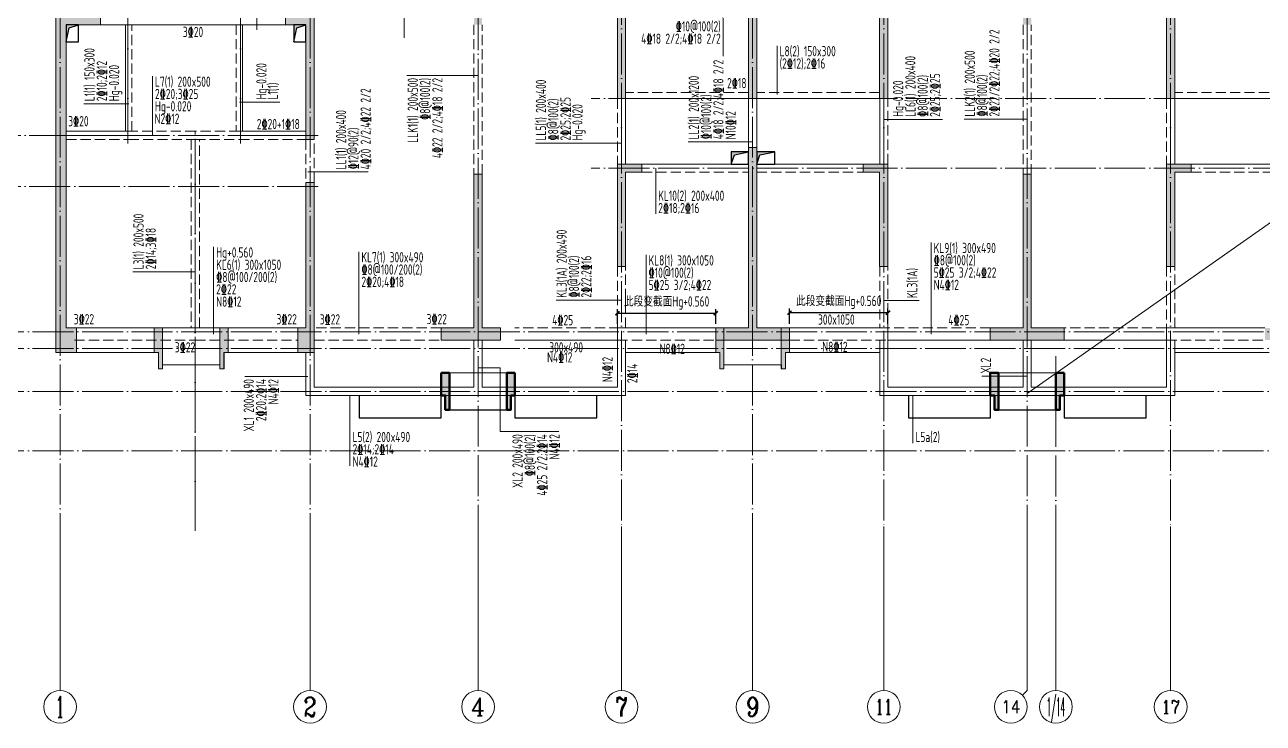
# Model space of a CAD drawing. Extents: x -129922 to 1190196, y -520662 to 139923.
# Drawn here: x 898110 to 928330, y -324165 to -307113 of the extents above; entities that cross this region are included whole.
import ezdxf
from ezdxf.enums import TextEntityAlignment as Align

# ---------------------------------------------------------------- set-up
doc = ezdxf.new("R2010")
doc.units = 0
doc.header["$LTSCALE"] = 1000
doc.header["$MEASUREMENT"] = 0
doc.linetypes.add('DASH', pattern=[0.35, 0.25, -0.1])
doc.linetypes.add('DOTE', pattern=[2.42, 2, -0.2, 0.02, -0.2])
for name, color, linetype, lineweight in [('A-墙体', 140, 'Continuous', 50), ('A-大样-填充', 8, 'Continuous', 9), ('A-标注-轴号', 3, 'Continuous', 15), ('A-标注-轴号文字', 7, 'Continuous', 15), ('A-轴线-塔楼', 1, 'DOTE', 9), ('A-轴线-塔楼$J4-三层平面图-山2', 1, 'DOTE', 9), ('A-轴线-隔墙', 41, 'DOTE', 9), ('S-基础-DQ', 6, 'Continuous', 20), ('S-墙柱-HATCH', 251, 'Continuous', 9), ('S-墙柱-WALL', 6, 'Continuous', 20), ('S-大样-DIM', 3, 'Continuous', 20), ('S-大样-HATCH', 251, 'Continuous', 9), ('S-大样-实线', 2, 'Continuous', 20), ('S-板-BEAM', 4, 'DASH', 20), ('S-板-BEAM-CON', 2, 'Continuous', 20), ('S-板-文字', 7, 'Continuous', 20), ('S-板-模板线条', 140, 'Continuous', 20), ('S-梁-垂直原位标注', 140, 'Continuous', 20), ('S-梁-垂直集中标注', 45, 'Continuous', 20), ('S-梁-水平原位标注', 21, 'Continuous', 20), ('S-梁-水平集中标注', 191, 'Continuous', 20)]:
    doc.layers.add(name, color=color, linetype=linetype, lineweight=lineweight)
doc.layers.add('HOLE', color=5, linetype='Continuous')
doc.layers.add('HOLE_HATCH', color=9, linetype='Continuous')
doc.styles.add('_TCH_AXIS', font='COMPLEX.shx', dxfattribs={"bigfont": 'hztxt.shx'})
doc.styles.add('COMPLEX', font='COMPLEX')
doc.styles.add('TSSD_Rein', font='tssdeng.shx', dxfattribs={"width": 0.7, "bigfont": 'hztxt.shx'})
doc.styles.add('TSSD_REIN_T3', font='tssdeng.shx', dxfattribs={"width": 0.7, "bigfont": 'hztxt.shx'})
doc.dimstyles.new('_TCH_ARCH&&100', dxfattribs={"dimtxt": 250, "dimasz": 100, "dimexe": 100, "dimexo": 100, "dimgap": 100, "dimtad": 1, "dimdec": 0, "dimzin": 0, "dimdsep": 46, "dimtxsty": 'TSSD_REIN_T3', "dimblk": 'ARCHTICK', "dimcen": 0.09, "dimclrt": 7, "dimazin": 2, "dimtfac": 1, "dimtdec": 0, "dimtix": 1, "dimtmove": 2, "dimatfit": 3, "dimfxl": 0, "dimtolj": 1, "dimtzin": 0, "dimarcsym": 0})

# ---------------------------------------------------------------- blocks, each defined once
blk = doc.blocks.new('20191023.11405152')
at = {"layer": 'S-大样-HATCH'}
h = blk.add_hatch(color=256, dxfattribs=at)
h.dxf.hatch_style = 1
h.paths.add_polyline_path([(-100, 0), (0, 0), (0, -400), (100, -400), (100, 600), (-100, 600)])
at = {"layer": 'S-大样-实线'}
blk.add_lwpolyline([(-100, 0), (0, 0), (0, -400), (100, -400), (100, 600), (-100, 600)], close=True, dxfattribs=at)
blk = doc.blocks.new('_ArchTick')
at = {"color": 0, "linetype": 'ByBlock', "const_width": 0.4}
blk.add_lwpolyline([(-0.5, -0.5), (0.5, 0.5)], dxfattribs=at)
blk = doc.blocks.new('*D506')
at = {"layer": 'Defpoints', "color": 0, "linetype": 'Continuous', "transparency": 16777216}
for p in [(919171, -314141), (916771, -314513), (919171, -314513)]:
    blk.add_point(p, dxfattribs=at)
at = {"layer": 'S-梁-水平集中标注', "color": 0, "linetype": 'Continuous', "lineweight": -2, "transparency": 16777216}
for p, q in [((916771, -314413), (916771, -314041)), ((916771, -314141), (919171, -314141)), ((919171, -314413), (919171, -314041))]:
    blk.add_line(p, q, dxfattribs=at)
at = {"layer": 'S-梁-水平集中标注', "color": 0, "linetype": 'Continuous', "lineweight": -2, "transparency": 16777216, "xscale": 100, "yscale": 100, "zscale": 100, "rotation": 180}
blk.add_blockref('_ArchTick', (916771, -314141), dxfattribs=at)
at = {"layer": 'S-梁-水平集中标注', "color": 0, "linetype": 'Continuous', "lineweight": -2, "transparency": 16777216, "xscale": 100, "yscale": 100, "zscale": 100}
blk.add_blockref('_ArchTick', (919171, -314141), dxfattribs=at)
at = {"layer": 'S-梁-水平集中标注', "color": 7, "linetype": 'Continuous', "transparency": 16777216, "insert": (917971, -313892), "char_height": 250, "attachment_point": 5, "style": 'TSSD_REIN_T3'}
blk.add_mtext('\\A1;此段变截面Hg+0.560', dxfattribs=at)
blk = doc.blocks.new('*D507')
at = {"layer": 'Defpoints', "color": 0, "linetype": 'Continuous', "transparency": 16777216}
for p in [(914971, -314155), (912571, -314513), (914971, -314513)]:
    blk.add_point(p, dxfattribs=at)
at = {"layer": 'S-梁-水平集中标注', "color": 0, "linetype": 'Continuous', "lineweight": -2, "transparency": 16777216}
for p, q in [((912571, -314413), (912571, -314055)), ((912571, -314155), (914971, -314155)), ((914971, -314413), (914971, -314055))]:
    blk.add_line(p, q, dxfattribs=at)
at = {"layer": 'S-梁-水平集中标注', "color": 0, "linetype": 'Continuous', "lineweight": -2, "transparency": 16777216, "xscale": 100, "yscale": 100, "zscale": 100, "rotation": 180}
blk.add_blockref('_ArchTick', (912571, -314155), dxfattribs=at)
at = {"layer": 'S-梁-水平集中标注', "color": 0, "linetype": 'Continuous', "lineweight": -2, "transparency": 16777216, "xscale": 100, "yscale": 100, "zscale": 100}
blk.add_blockref('_ArchTick', (914971, -314155), dxfattribs=at)
at = {"layer": 'S-梁-水平集中标注', "color": 7, "linetype": 'Continuous', "transparency": 16777216, "insert": (913771, -313906), "char_height": 250, "attachment_point": 5, "style": 'TSSD_REIN_T3'}
blk.add_mtext('\\A1;此段变截面Hg+0.560', dxfattribs=at)
blk = doc.blocks.new('sfdhgfjhgfkjhgkjhgk')
at = {"layer": 'S-板-BEAM'}
for p, q in [((6590541, -1427554), (6590541, -1424954)), ((6593091, -1424954), (6593091, -1427554)), ((6598891, -1424954), (6598891, -1428604)), ((6599091, -1428604), (6599091, -1424954)), ((6612291, -1424954), (6612291, -1428604)), ((6612491, -1428604), (6612491, -1424954)), ((6605591, -1426604), (6602591, -1426604)), ((6608791, -1426604), (6605791, -1426604)), ((6618991, -1426604), (6615991, -1426604)), ((6602391, -1426754), (6602391, -1428354)), ((6608991, -1428354), (6608991, -1426754)), ((6615791, -1426754), (6615791, -1428354)), ((6592091, -1427554), (6590466, -1427554)), ((6593166, -1427554), (6592091, -1427554)), ((6588941, -1427754), (6590466, -1427754)), ((6590466, -1427754), (6592091, -1427754)), ((6591991, -1427754), (6591991, -1432354)), ((6592091, -1427754), (6593166, -1427754)), ((6592191, -1432354), (6592191, -1427754)), ((6593166, -1427754), (6594791, -1427754)), ((6594791, -1427754), (6594791, -1428804)), ((6594991, -1428804), (6594991, -1427754)), ((6602991, -1428554), (6605591, -1428554)), ((6605791, -1428554), (6608391, -1428554)), ((6616391, -1428554), (6618991, -1428554)), ((6602391, -1430854), (6602391, -1432354)), ((6602591, -1432354), (6602591, -1430854)), ((6608791, -1430854), (6608791, -1432354)), ((6608991, -1432354), (6608991, -1430854)), ((6615791, -1430854), (6615791, -1432354)), ((6615991, -1432354), (6615991, -1430854)), ((6598091, -1432354), (6594991, -1432354)), ((6602441, -1432354), (6599891, -1432354)), ((6611841, -1432354), (6608991, -1432354)), ((6615791, -1432354), (6613291, -1432354)), ((6589141, -1432654), (6592091, -1432654)), ((6592091, -1432654), (6594591, -1432654)), ((6594991, -1432654), (6598091, -1432654)), ((6602391, -1432654), (6604791, -1432654)), ((6606591, -1432654), (6608991, -1432654)), ((6615791, -1432654), (6618191, -1432654))]:
    blk.add_line(p, q, dxfattribs=at)
at = {"layer": 'S-板-BEAM-CON'}
for p, q in [((6589781, -1424954), (6590466, -1424954)), ((6590391, -1424954), (6590391, -1427554)), ((6593166, -1424954), (6590466, -1424954)), ((6590466, -1424954), (6593166, -1424954)), ((6593166, -1424954), (6593591, -1424954)), ((6593241, -1427554), (6593241, -1424954)), ((6593591, -1424954), (6594291, -1424954)), ((6602591, -1426754), (6605591, -1426754)), ((6602591, -1428354), (6602591, -1426754)), ((6605591, -1426754), (6605591, -1427954)), ((6605791, -1426754), (6608791, -1426754)), ((6605791, -1426754), (6605791, -1427954)), ((6608791, -1426754), (6608791, -1428354)), ((6615991, -1426754), (6618991, -1426754)), ((6615991, -1428354), (6615991, -1426754)), ((6590466, -1427554), (6588941, -1427554)), ((6594791, -1427554), (6593166, -1427554)), ((6605591, -1428354), (6602991, -1428354)), ((6608391, -1428354), (6605791, -1428354)), ((6618991, -1428354), (6616391, -1428354)), ((6592091, -1432354), (6589141, -1432354)), ((6594591, -1432354), (6592091, -1432354)), ((6604791, -1432354), (6602391, -1432354)), ((6602391, -1432354), (6602391, -1433804)), ((6608991, -1432354), (6606591, -1432354)), ((6608991, -1433804), (6608991, -1432354)), ((6618191, -1432354), (6615791, -1432354)), ((6615791, -1432354), (6615791, -1433804)), ((6598891, -1432654), (6598891, -1433804)), ((6599091, -1433804), (6599091, -1432654)), ((6599891, -1432654), (6602391, -1432654)), ((6602591, -1434004), (6602591, -1432654)), ((6608791, -1432654), (6608791, -1434004)), ((6608991, -1432654), (6611841, -1432654)), ((6612291, -1432654), (6612291, -1433804)), ((6612491, -1433804), (6612491, -1432654)), ((6613291, -1432654), (6615791, -1432654)), ((6615991, -1434004), (6615991, -1432654)), ((6594791, -1432954), (6594791, -1434004)), ((6594991, -1433804), (6594991, -1432954)), ((6598891, -1433804), (6594991, -1433804)), ((6602391, -1433804), (6599091, -1433804)), ((6612291, -1433804), (6608991, -1433804)), ((6615791, -1433804), (6612491, -1433804)), ((6594791, -1434004), (6598991, -1434004)), ((6598991, -1434004), (6602591, -1434004)), ((6608791, -1434004), (6612391, -1434004)), ((6612391, -1434004), (6615991, -1434004))]:
    blk.add_line(p, q, dxfattribs=at)
at = {"layer": 'S-板-模板线条', "lineweight": -3}
for p, q in [((6598091, -1434554), (6598091, -1433954)), ((6599891, -1433954), (6599891, -1434554)), ((6596091, -1434004), (6596091, -1434554)), ((6601891, -1434554), (6601891, -1434004)), ((6609491, -1434004), (6609491, -1434554)), ((6611491, -1434554), (6611491, -1434004)), ((6613291, -1434004), (6613291, -1434554)), ((6615291, -1434554), (6615291, -1434004)), ((6596091, -1434554), (6598091, -1434554)), ((6598291, -1434354), (6599691, -1434354)), ((6599891, -1434554), (6601891, -1434554)), ((6609491, -1434554), (6611491, -1434554)), ((6611691, -1434354), (6613091, -1434354)), ((6613291, -1434554), (6615291, -1434554))]:
    blk.add_line(p, q, dxfattribs=at)
at = {"layer": 'S-板-模板线条', "ltscale": 0.5}
for points in [[(6588691, -1432954), (6591191, -1432954), (6591191, -1433354), (6591291, -1433354), (6591291, -1433254), (6592691, -1433254), (6592691, -1433354), (6592791, -1433354), (6592791, -1432954), (6594791, -1432954), (6594791, -1434004), (6598091, -1434004), (6598091, -1433454), (6599891, -1433454), (6599891, -1434004), (6602591, -1434004), (6602591, -1432954), (6604891, -1432954), (6604891, -1433354), (6604991, -1433354), (6604991, -1433254), (6606391, -1433254), (6606391, -1433354), (6606491, -1433354), (6606491, -1432954), (6608791, -1432954), (6608791, -1434004), (6611491, -1434004), (6611491, -1433454), (6612391, -1433454)], [(6618291, -1432954), (6615991, -1432954), (6615991, -1434004), (6613291, -1434004), (6613291, -1433454), (6612391, -1433454)]]:
    blk.add_lwpolyline(points, dxfattribs=at)
blk = doc.blocks.new('safdjhfgjhgfkjhgk')
at = {"layer": 'S-梁-水平集中标注'}
blk.add_line((6921835, -1434004), (6921835, -1435166), dxfattribs=at)
at = {"layer": 'S-梁-水平集中标注', "linetype": 'Continuous', "style": 'TSSD_Rein', "width": 0.7}
blk.add_text('L5a(2)', height=250, dxfattribs=at).set_placement((6921898, -1435143))
blk = doc.blocks.new('_AXISO')
blk.add_circle((0, 0), 0.5)
at = {"layer": 'S-板-文字', "style": 'COMPLEX', "width": 1.041667}
blk.add_attdef('A', text='', height=0.56, dxfattribs=at).set_placement((-0.25, -0.28), (0.25, -0.28), align=Align.FIT)
blk = doc.blocks.new('ZHOUWANG3')
at = {"layer": 'A-标注-轴号'}
for p, q in [((88652, 226834), (88652, 222834)), ((94752, 226834), (94752, 222834)), ((98852, 226834), (98852, 222834)), ((102352, 226834), (102352, 222834)), ((105552, 226834), (105552, 222834)), ((108752, 226834), (108752, 222834)), ((112252, 226834), (112252, 222834)), ((112952, 226834), (112952, 222834)), ((115752, 226834), (115752, 222834)), ((112135, 222716), (112252, 222834))]:
    blk.add_line(p, q, dxfattribs=at)
at = {"layer": 'A-轴线-塔楼', "linetype": 'DOTE', "ltscale": 0.5}
for p, q in [((88652, 248942), (88652, 226834)), ((94752, 248942), (94752, 226834)), ((105552, 248942), (105552, 226834)), ((98852, 241886), (98852, 226834)), ((112252, 241886), (112252, 226834)), ((102352, 240086), (102352, 226834)), ((108752, 240086), (108752, 226834)), ((115752, 240086), (115752, 226834)), ((122394, 235586), (101608, 235586)), ((139798, 231586), (85362, 231586)), ((112952, 230993), (112952, 226834)), ((139798, 228686), (85362, 228686))]:
    blk.add_line(p, q, dxfattribs=at)
at = {"layer": 'A-轴线-隔墙', "ltscale": 0.5}
for p, q in [((90302, 236186), (90302, 248942)), ((93052, 236186), (93052, 248942)), ((93452, 238966), (93452, 248942)), ((97052, 238770), (97052, 241936)), ((122394, 237286), (101608, 237286)), ((94952, 236386), (85362, 236386)), ((91952, 226834), (91952, 236486)), ((94952, 235136), (85362, 235136)), ((139798, 231186), (85362, 231186)), ((139798, 230136), (85362, 230136))]:
    blk.add_line(p, q, dxfattribs=at)
at = {"layer": 'A-标注-轴号'}
ref = blk.add_blockref('_AXISO', (88652, 222434), dxfattribs=dict(at, xscale=800, yscale=800, zscale=800))
ref.add_attrib('A', '1', dxfattribs={"layer": 'A-标注-轴号文字', "height": 515, "style": '_TCH_AXIS'}).set_placement((88542, 222176), (88762, 222176), align=Align.FIT)
ref = blk.add_blockref('_AXISO', (94752, 222434), dxfattribs=dict(at, xscale=800, yscale=800, zscale=800))
ref.add_attrib('A', '2', dxfattribs={"layer": 'A-标注-轴号文字', "height": 466, "style": '_TCH_AXIS'}).set_placement((94597, 222201), (94907, 222201), align=Align.FIT)
ref = blk.add_blockref('_AXISO', (98852, 222434), dxfattribs=dict(at, xscale=800, yscale=800, zscale=800))
ref.add_attrib('A', '4', dxfattribs={"layer": 'A-标注-轴号文字', "height": 445, "style": '_TCH_AXIS'}).set_placement((98682, 222211), (99022, 222211), align=Align.FIT)
ref = blk.add_blockref('_AXISO', (102352, 222434), dxfattribs=dict(at, xscale=800, yscale=800, zscale=800))
ref.add_attrib('A', '7', dxfattribs={"layer": 'A-标注-轴号文字', "height": 466, "style": '_TCH_AXIS'}).set_placement((102197, 222201), (102507, 222201), align=Align.FIT)
ref = blk.add_blockref('_AXISO', (105552, 222434), dxfattribs=dict(at, xscale=800, yscale=800, zscale=800))
ref.add_attrib('A', '9', dxfattribs={"layer": 'A-标注-轴号文字', "height": 466, "style": '_TCH_AXIS'}).set_placement((105397, 222201), (105707, 222201), align=Align.FIT)
ref = blk.add_blockref('_AXISO', (108752, 222434), dxfattribs=dict(at, xscale=800, yscale=800, zscale=800))
ref.add_attrib('A', '11', dxfattribs={"layer": 'A-标注-轴号文字', "height": 368.8, "style": '_TCH_AXIS'}).set_placement((108541, 222249), (108963, 222249), align=Align.FIT)
ref = blk.add_blockref('_AXISO', (111852, 222434), dxfattribs=dict(at, xscale=800, yscale=800, zscale=800))
ref.add_attrib('A', '14', dxfattribs={"layer": 'A-标注-轴号文字', "height": 314.1, "style": '_TCH_AXIS'}).set_placement((111620, 222277), (112084, 222277), align=Align.FIT)
ref = blk.add_blockref('_AXISO', (112952, 222434), dxfattribs=dict(at, xscale=800, yscale=800, zscale=800))
ref.add_attrib('A', '1/14', dxfattribs={"layer": 'A-标注-轴号文字', "height": 452.5, "style": '_TCH_AXIS', "width": 0.308824}).set_placement((112726, 222207), (113178, 222207), align=Align.FIT)
ref = blk.add_blockref('_AXISO', (115752, 222434), dxfattribs=dict(at, xscale=800, yscale=800, zscale=800))
ref.add_attrib('A', '17', dxfattribs={"layer": 'A-标注-轴号文字', "height": 328.4, "style": '_TCH_AXIS'}).set_placement((115525, 222269), (115979, 222269), align=Align.FIT)
blk = doc.blocks.new('sgjhfgjhgj')
at = {"layer": 'HOLE_HATCH', "ltscale": 0.5}
for points in [[(260719, 602712), (261019, 602712), (260794, 602637), (260719, 602292)], [(266269, 602712), (266569, 602712), (266344, 602637), (266269, 602292)], [(276948, 599612), (277368, 599612), (277023, 599537), (276948, 599312)], [(277569, 599612), (278014, 599612), (277644, 599537), (277569, 599312)]]:
    blk.add_hatch(color=256, dxfattribs=at).paths.add_polyline_path(points)
at = {"layer": 'HOLE', "ltscale": 0.5}
for points in [[(260719, 602292), (261019, 602292), (261019, 602712), (260719, 602712)], [(266269, 602292), (266569, 602292), (266569, 602712), (266269, 602712)], [(276948, 599312), (277368, 599312), (277368, 599612), (276948, 599612)], [(277569, 599312), (278014, 599312), (278014, 599612), (277569, 599612)]]:
    blk.add_lwpolyline(points, close=True, dxfattribs=at)
for points in [[(260719, 602292), (260794, 602637), (261019, 602712)], [(266269, 602292), (266344, 602637), (266569, 602712)], [(276948, 599312), (277023, 599537), (277368, 599612)], [(277569, 599312), (277644, 599537), (278014, 599612)]]:
    blk.add_lwpolyline(points, dxfattribs=at)
blk = doc.blocks.new('safhgfjhgfj')
at = {"layer": 'S-墙柱-HATCH', "ltscale": 0.2}
h = blk.add_hatch(color=256, dxfattribs=at)
h.paths.add_polyline_path([(6336110, -688648), (6336110, -694018), (6335910, -694018), (6335910, -693248), (6333210, -693248), (6333210, -693048), (6333310, -693048), (6335910, -693048), (6335910, -687998), (6336510, -687998), (6336510, -688648)])
h.paths.add_polyline_path([(6312710, -703448), (6312710, -703148), (6311910, -703148), (6311910, -698748), (6311710, -698748), (6311710, -703148), (6310910, -703148), (6310910, -703448)])
h.paths.add_polyline_path([(6311910, -697548), (6311710, -697548), (6311710, -695048), (6311310, -695048), (6311310, -694848), (6312310, -694848), (6312310, -695048), (6311910, -695048)])
h.paths.add_polyline_path([(6325110, -697548), (6325310, -697548), (6325310, -695048), (6325710, -695048), (6325710, -694848), (6324710, -694848), (6324710, -695048), (6325110, -695048)])
h.paths.add_polyline_path([(6324310, -703448), (6324310, -703148), (6325110, -703148), (6325110, -698748), (6325310, -698748), (6325310, -703148), (6326110, -703148), (6326110, -703448)])
h.paths.add_polyline_path([(6331360, -703448), (6331360, -703148), (6331810, -703148), (6331810, -699398), (6332010, -699398), (6332010, -703148), (6332810, -703148), (6332810, -703448)])
h.paths.add_polyline_path([(6332010, -695748), (6331810, -695748), (6331810, -693248), (6331660, -693248), (6331660, -693048), (6332010, -693048)])
h.paths.add_polyline_path([(6336310, -703148), (6336110, -703148), (6336110, -699598), (6335910, -699598), (6335910, -703748), (6336310, -703748)])
h.paths.add_polyline_path([(6336610, -695748), (6336110, -695748), (6336110, -698548), (6335910, -698548), (6335910, -695498), (6336610, -695498)])
h.paths.add_polyline_path([(6319410, -703448), (6319410, -703148), (6318610, -703148), (6318610, -699398), (6318410, -699398), (6318410, -703148), (6317610, -703148), (6317610, -703448)])
h.paths.add_polyline_path([(6318410, -695748), (6318610, -695748), (6318610, -693248), (6318960, -693248), (6318960, -693048), (6318060, -693048), (6318060, -693248), (6318410, -693248)])
h.paths.add_polyline_path([(6307910, -693048), (6307910, -693248), (6309510, -693248), (6309510, -693688), (6309710, -693688), (6309710, -693048)])
h.paths.add_polyline_path([(6314110, -693248), (6315860, -693248), (6315860, -693048), (6313910, -693048), (6313910, -693688), (6314110, -693688)])
h.paths.add_polyline_path([(6322910, -693248), (6321160, -693248), (6321160, -693048), (6323110, -693048), (6323110, -693688), (6322910, -693688)])
h.paths.add_polyline_path([(6329135, -693048), (6329135, -693248), (6327510, -693248), (6327510, -693688), (6327310, -693688), (6327310, -693048)])
h.paths.add_polyline_path([(6321360, -691748), (6321360, -690648), (6319760, -690648), (6319760, -688348), (6317260, -688348), (6317260, -690648), (6315660, -690648), (6315660, -691748), (6315860, -691748), (6315860, -690848), (6317960, -690848), (6317960, -690648), (6317460, -690648), (6317460, -688548), (6319560, -688548), (6319560, -690648), (6319060, -690648), (6319060, -690848), (6321160, -690848), (6321160, -691748)])
h.paths.add_polyline_path([(6307910, -690498), (6307910, -691698), (6308110, -691698), (6308110, -687998), (6305610, -687998), (6305610, -688698), (6305810, -688698), (6305810, -688198), (6307910, -688198), (6307910, -690298), (6305810, -690298), (6305810, -689798), (6305610, -689798), (6305610, -690498)])
h.paths.add_polyline_path([(6300910, -688648), (6300910, -694018), (6301110, -694018), (6301110, -693248), (6303810, -693248), (6303810, -693048), (6303710, -693048), (6301110, -693048), (6301110, -687998), (6300510, -687998), (6300510, -688648)])
h.paths.add_polyline_path([(6313910, -695048), (6314910, -695048), (6314910, -697548), (6315110, -697548), (6315110, -694848), (6313910, -694848)])
h.paths.add_polyline_path([(6300410, -695748), (6300910, -695748), (6300910, -698548), (6301110, -698548), (6301110, -695498), (6300410, -695498)])
h.paths.add_polyline_path([(6295310, -703148), (6295060, -703148), (6295060, -695748), (6295900, -695748), (6295900, -695498), (6294810, -695498), (6294810, -703748), (6295310, -703748)])
h.paths.add_polyline_path([(6305660, -703448), (6305660, -703148), (6305210, -703148), (6305210, -699398), (6305010, -699398), (6305010, -703148), (6304210, -703148), (6304210, -703448)])
h.paths.add_polyline_path([(6315110, -701648), (6315110, -699148), (6314510, -699148), (6314510, -699348), (6314910, -699348), (6314910, -701648)])
h.paths.add_polyline_path([(6308710, -699348), (6309110, -699348), (6309110, -699148), (6308510, -699148), (6308510, -701648), (6308710, -701648)])
h.paths.add_polyline_path([(6308710, -695048), (6309710, -695048), (6309710, -694848), (6308510, -694848), (6308510, -697548), (6308710, -697548)])
h.paths.add_polyline_path([(6305010, -695748), (6305210, -695748), (6305210, -693248), (6305360, -693248), (6305360, -693048), (6305010, -693048)])
h.paths.add_polyline_path([(6328110, -690798), (6330810, -690798), (6330810, -690148), (6330610, -690148), (6330610, -690598), (6328110, -690598), (6328110, -688598), (6330610, -688598), (6330610, -689048), (6330810, -689048), (6330810, -687998), (6330310, -687998), (6330310, -688398), (6327910, -688398), (6327910, -691698), (6328110, -691698)])
h.paths.add_polyline_path([(6323110, -695048), (6322110, -695048), (6322110, -697548), (6321910, -697548), (6321910, -694848), (6323110, -694848)])
h.paths.add_polyline_path([(6341710, -703148), (6341960, -703148), (6341960, -695748), (6341120, -695748), (6341120, -695498), (6342210, -695498), (6342210, -703748), (6341710, -703748)])
h.paths.add_polyline_path([(6321910, -701648), (6321910, -699148), (6322510, -699148), (6322510, -699348), (6322110, -699348), (6322110, -701648)])
h.paths.add_polyline_path([(6328310, -699348), (6327910, -699348), (6327910, -699148), (6328510, -699148), (6328510, -701648), (6328310, -701648)])
h.paths.add_polyline_path([(6328310, -695048), (6327310, -695048), (6327310, -694848), (6328510, -694848), (6328510, -697548), (6328310, -697548)])
h.paths.add_polyline_path([(6300710, -703148), (6300910, -703148), (6300910, -699598), (6301110, -699598), (6301110, -703748), (6300710, -703748)])
at = {"layer": 'S-墙柱-WALL'}
for points in [[(6308710, -695048), (6309710, -695048), (6309710, -694848), (6308510, -694848), (6308510, -697548), (6308710, -697548)], [(6311910, -697548), (6311710, -697548), (6311710, -695048), (6311310, -695048), (6311310, -694848), (6312310, -694848), (6312310, -695048), (6311910, -695048)], [(6313910, -695048), (6314910, -695048), (6314910, -697548), (6315110, -697548), (6315110, -694848), (6313910, -694848)], [(6323110, -695048), (6322110, -695048), (6322110, -697548), (6321910, -697548), (6321910, -694848), (6323110, -694848)], [(6295310, -703148), (6295060, -703148), (6295060, -695748), (6295900, -695748), (6295900, -695498), (6294810, -695498), (6294810, -703748), (6295310, -703748)], [(6300410, -695748), (6300910, -695748), (6300910, -698548), (6301110, -698548), (6301110, -695498), (6300410, -695498)], [(6312710, -703448), (6312710, -703148), (6311910, -703148), (6311910, -698748), (6311710, -698748), (6311710, -703148), (6310910, -703148), (6310910, -703448)], [(6308710, -699348), (6309110, -699348), (6309110, -699148), (6308510, -699148), (6308510, -701648), (6308710, -701648)], [(6315110, -701648), (6315110, -699148), (6314510, -699148), (6314510, -699348), (6314910, -699348), (6314910, -701648)], [(6321910, -701648), (6321910, -699148), (6322510, -699148), (6322510, -699348), (6322110, -699348), (6322110, -701648)], [(6300710, -703148), (6300910, -703148), (6300910, -699598), (6301110, -699598), (6301110, -703748), (6300710, -703748)], [(6305660, -703448), (6305660, -703148), (6305210, -703148), (6305210, -699398), (6305010, -699398), (6305010, -703148), (6304210, -703148), (6304210, -703448)], [(6319410, -703448), (6319410, -703148), (6318610, -703148), (6318610, -699398), (6318410, -699398), (6318410, -703148), (6317610, -703148), (6317610, -703448)]]:
    blk.add_lwpolyline(points, close=True, dxfattribs=at)

msp = doc.modelspace()

# ---------------------------------------------------------------- hatches: boundary and pattern name
at = {"layer": 'A-大样-填充', "ltscale": 0.5}
h = msp.add_hatch(color=256, dxfattribs=at)
h.dxf.hatch_style = 1
h.paths.add_polyline_path([(908270.7, -315612.6), (908470.7, -315612.6), (908470.7, -316512.6), (908370.7, -316512.6), (908370.7, -316162.6), (908270.7, -316162.6)])
h = msp.add_hatch(color=256, dxfattribs=at)
h.dxf.hatch_style = 1
h.paths.add_polyline_path([(910070.7, -315612.6), (909870.7, -315612.6), (909870.7, -316512.6), (909970.7, -316512.6), (909970.7, -316162.6), (910070.7, -316162.6)])
h = msp.add_hatch(color=256, dxfattribs=at)
h.dxf.hatch_style = 1
h.paths.add_polyline_path([(921670.7, -315612.6), (921870.7, -315612.6), (921870.7, -316512.6), (921770.7, -316512.6), (921770.7, -316162.6), (921670.7, -316162.6)])
h = msp.add_hatch(color=256, dxfattribs=at)
h.dxf.hatch_style = 1
h.paths.add_polyline_path([(923470.7, -315612.6), (923270.7, -315612.6), (923270.7, -316512.6), (923370.7, -316512.6), (923370.7, -316162.6), (923470.7, -316162.6)])

# ---------------------------------------------------------------- linework, layer by layer
at = {"layer": 'A-墙体'}
for points in [[(908270.7, -315612.6), (908470.7, -315612.6), (908470.7, -316512.6), (908370.7, -316512.6), (908370.7, -316162.6), (908270.7, -316162.6), (908270.7, -315612.6)], [(910070.7, -315612.6), (909870.7, -315612.6), (909870.7, -316512.6), (909970.7, -316512.6), (909970.7, -316162.6), (910070.7, -316162.6), (910070.7, -315612.6)], [(921670.7, -315612.6), (921870.7, -315612.6), (921870.7, -316512.6), (921770.7, -316512.6), (921770.7, -316162.6), (921670.7, -316162.6), (921670.7, -315612.6)], [(923470.7, -315612.6), (923270.7, -315612.6), (923270.7, -316512.6), (923370.7, -316512.6), (923370.7, -316162.6), (923470.7, -316162.6), (923470.7, -315612.6)]]:
    msp.add_lwpolyline(points, dxfattribs=at)
at = {"layer": 'A-轴线-塔楼$J4-三层平面图-山2'}
msp.add_lwpolyline([(902270.7, -319465.4), (902270.7, -309712.6)], dxfattribs=at)
at = {"layer": 'S-基础-DQ', "ltscale": 0.5}
for points in [[(899120.7, -309812.6), (900620.7, -309812.6), (900620.7, -307112.6)], [(904870.7, -309812.6), (903370.7, -309812.6), (903370.7, -307112.6)], [(912670.7, -310512.6), (912670.7, -308912.6)], [(919070.7, -310512.6), (919070.7, -308912.6)], [(926070.7, -310512.6), (926070.7, -308912.6)]]:
    msp.add_lwpolyline(points, dxfattribs=at)
at = {"layer": 'S-梁-垂直原位标注'}
msp.add_lwpolyline([(922570.7, -316112.6), (946170.7, -299512.6)], dxfattribs=at)
at = {"layer": 'S-梁-垂直集中标注'}
for p, q in [((909170.7, -308347.9), (907443.2, -308347.9)), ((900645.7, -309042.4), (899553.9, -309042.4)), ((903345.7, -308998.9), (904336.1, -308998.9)), ((919070.7, -309423.2), (920502.4, -309423.2)), ((922570.7, -309417.1), (921034.4, -309417.1)), ((912670.7, -310001.1), (910569.4, -310001.1)), ((915870.7, -309971.7), (914299.4, -309971.7)), ((905020.7, -310706.1), (906486.3, -310706.1)), ((902270.7, -313146.2), (900749.7, -313146.2)), ((912670.7, -313836.6), (911076, -313836.6)), ((919070.7, -313848.3), (919936.7, -313848.3)), ((909170.7, -315488.8), (909710.4, -315488.8)), ((909710.4, -315488.8), (909710.4, -317046.7)), ((905020.7, -315700.3), (903479.7, -315700.3)), ((922570.7, -315689.2), (921463.3, -315689.2)), ((909710.4, -317046.7), (911139.4, -317046.7))]:
    msp.add_line(p, q, dxfattribs=at)
at = {"layer": 'S-梁-垂直集中标注', "linetype": 'Continuous'}
msp.add_lwpolyline([(907443.2, -308347.9), (907431, -308347.9)], dxfattribs=at)
at = {"layer": 'S-梁-水平集中标注'}
for p, q in [((915154.1, -306312.6), (915154.1, -307877.3)), ((916466.8, -308812.6), (916466.8, -307623.2)), ((901224.6, -309812.6), (901224.6, -308367.3)), ((913505.1, -310612.6), (913505.1, -311731.3)), ((920226.2, -314662.6), (920226.2, -312427.1)), ((902718.2, -314662.6), (902718.2, -312536.9)), ((906261.8, -314662.6), (906261.8, -312653.8)), ((913268.9, -314662.6), (913268.9, -312730.7)), ((906045.5, -316162.6), (906045.5, -317882.5))]:
    msp.add_line(p, q, dxfattribs=at)

# ---------------------------------------------------------------- block references
for name, p in [('ZHOUWANG3', (810318.8, -546199)), ('sgjhfgjhgj', (638402.1, -909824.7))]:
    msp.add_blockref(name, p)
at = {"layer": 'S-墙柱-HATCH'}
msp.add_blockref('safhgfjhgfj', (-5395939.7, 388635.8), dxfattribs=at)
at = {"layer": 'S-大样-DIM'}
msp.add_blockref('sfdhgfjhgfkjhgkjhgk', (-5689819.9, 1117841.6), dxfattribs=at)
at = {"layer": 'S-大样-实线'}
for p in [(901370.7, -315112.6), (915070.7, -315112.6)]:
    msp.add_blockref('20191023.11405152', p, dxfattribs=at)
at = {"layer": 'S-大样-实线', "xscale": -1}
for p in [(902970.7, -315112.6), (916670.7, -315112.6)]:
    msp.add_blockref('20191023.11405152', p, dxfattribs=at)
at = {"layer": 'S-板-模板线条'}
msp.add_blockref('safdjhfgjhgfkjhgk', (-6002054.4, 1117841.6), dxfattribs=at)

# ---------------------------------------------------------------- texts
at = {"layer": 'S-梁-垂直原位标注', "linetype": 'Continuous', "style": 'TSSD_Rein', "width": 0.7}
for s, p in [('N4\x8412', (912452.1, -315836.9)), ('2\x8414', (913058.1, -315861.3))]:
    msp.add_text(s, height=250, rotation=90, dxfattribs=at).set_placement(p)
at = {"layer": 'S-梁-垂直集中标注', "linetype": 'Continuous', "style": 'TSSD_Rein', "width": 0.7}
for s, p in [('2\x8422/2\x8422;4\x8420 2/2', (921894, -309354.6)), ('L1(1) 150x300', (899813.5, -308979.9)), ('LL6(1) 200x400', (919846.1, -309360.7)), ('LLK2(1) 200x500', (921294, -309354.6)), ('2\x8410;2\x8412', (900113.5, -308979.9)), ('Hg-0.020', (900413.5, -308979.9)), ('Hg-0.020', (904008.1, -308936.4)), ('4\x8418 2/2;4\x8418 2/2', (915159, -309909.2)), ('L1(1)', (904288, -308936.4)), ('LL5(1) 200x400', (910829, -309938.6)), ('LL2(1) 200x1200', (914559, -309909.2)), ('Hg-0.020', (919546.1, -309360.7)), ('\x848@100(2)', (920146.1, -309360.7)), ('2\x8425;2\x8425', (920446.1, -309360.7)), ('\x848@100(2)', (921594, -309354.6)), ('4\x8420 2/2;4\x8422 2/2', (906552.8, -310643.6)), ('\x8410@100(2)', (914859, -309909.2)), ('\x848@100(2)', (911129, -309938.6)), ('2\x8425;2\x8425', (911429, -309938.6)), ('Hg-0.020', (911719.5, -309938.6)), ('LL1(1) 200x400', (905952.8, -310643.6)), ('N10\x8412', (915459, -309909.2)), ('\x8412@90(2)', (906252.8, -310643.6)), ('L3(1) 200x500', (901009.4, -313083.7)), ('2\x8414;3\x8418', (901309.4, -313083.7)), ('KL3(1A) 200x490', (911335.6, -313774.1)), ('\x848@100(2)', (911635.6, -313774.1)), ('2\x8422;2\x8416', (911935.6, -313774.1)), ('KL3(1A)', (919888.7, -313785.8)), ('XL2', (921684.5, -315626.7))]:
    msp.add_text(s, height=250, rotation=90, dxfattribs=at).set_placement(p)
for s, p in [('LLK1(1) 200x500', (907702.8, -308410.4)), ('\x848@100(2)', (908002.8, -308410.4)), ('4\x8422 2/2;4\x8418 2/2', (908302.8, -308410.4)), ('XL1 200x490', (903700.9, -315762.8)), ('2\x8420;2\x8414', (904000.9, -315762.8)), ('N4\x8412', (904300.9, -315762.8))]:
    msp.add_text(s, height=250, rotation=90, dxfattribs=at).set_placement(p, align=Align.RIGHT)
at = {"layer": 'S-梁-垂直集中标注', "style": 'TSSD_Rein', "width": 0.7}
for s, p in [('XL2 200x490', (910258.6, -317109.2)), ('\x848@100(2)', (910558.6, -317109.2)), ('4\x8425 2/2;2\x8414', (910858.6, -317109.2)), ('N4\x8412', (911158.6, -317109.2))]:
    msp.add_text(s, height=250, rotation=90, dxfattribs=at).set_placement(p, align=Align.RIGHT)
at = {"layer": 'S-梁-水平原位标注', "linetype": 'Continuous', "style": 'TSSD_Rein', "width": 0.7}
for s, p in [('3\x8420', (902215.7, -307412.6)), ('4\x8425', (911235.7, -314447.4)), ('300x1050', (917913.6, -314433.9)), ('4\x8425', (920901.1, -314447.4)), ('3\x8422', (902020.7, -315112.6)), ('300x490', (911320.7, -315112.6)), ('N8\x8412', (913909.2, -315149.5)), ('N8\x8412', (917879.7, -315099.7))]:
    msp.add_text(s, height=250, dxfattribs=at).set_placement(p, align=Align.CENTER)
for s, p in [('2\x8418', (915720.7, -308662.6)), ('2\x8420+1\x8418', (904820.7, -309662.6))]:
    msp.add_text(s, height=250, dxfattribs=at).set_placement(p, align=Align.RIGHT)
for s, p in [('3\x8420', (899170.7, -309591.1)), ('3\x8422', (899306, -314425.8)), ('N4\x8412', (910854.4, -315357.1))]:
    msp.add_text(s, height=250, dxfattribs=at).set_placement(p)
at = {"layer": 'S-梁-水平原位标注', "style": 'TSSD_Rein', "width": 0.7}
msp.add_text('3\x8422', height=250, dxfattribs=at).set_placement((904748.1, -314425.8), align=Align.RIGHT)
at = {"layer": 'S-梁-水平集中标注', "style": 'TSSD_Rein', "width": 0.7}
for s, p in [('\x8410@100(2)', (915091.6, -307277.3)), ('4\x8418 2/2;4\x8418 2/2', (915091.6, -307577.3))]:
    msp.add_text(s, height=250, rotation=360, dxfattribs=at).set_placement(p, align=Align.RIGHT)
at = {"layer": 'S-梁-水平集中标注', "linetype": 'Continuous', "style": 'TSSD_Rein', "width": 0.7}
for s, p in [('L8(2) 150x300', (916529.3, -307882.8)), ('(2\x8412);2\x8416', (916529.3, -308182.8)), ('L7(1) 200x500', (901287.1, -308627)), ('2\x8420;3\x8425', (901287.1, -308927)), ('Hg-0.020', (901287.1, -309227)), ('KL10(2) 200x400', (913567.6, -311412)), ('2\x8418;2\x8416', (913567.6, -311712)), ('KL9(1) 300x490', (920288.7, -312686.8)), ('Hg+0.560', (902780.7, -312796.5)), ('KL7(1) 300x490', (906324.3, -312913.4)), ('KL8(1) 300x1050', (913331.4, -312990.3)), ('\x848@100(2)', (920288.7, -312986.8)), ('KL6(1) 300x1050', (902780.7, -313096.5)), ('\x848@100/200(2)', (906324.3, -313213.4)), ('\x8410@100(2)', (913331.4, -313290.3)), ('5\x8425 3/2;4\x8422', (920288.7, -313286.8)), ('\x848@100/200(2)', (902780.7, -313396.5)), ('2\x8420;4\x8418', (906324.3, -313513.4)), ('5\x8425 3/2;4\x8422', (913331.4, -313590.3)), ('N4\x8412', (920288.7, -313586.8)), ('2\x8422', (902780.7, -313696.5)), ('N8\x8412', (902780.7, -313996.5)), ('3\x8422', (905307.6, -314429.3)), ('3\x8422', (907915.3, -314422.9)), ('L5(2) 200x490', (906108, -317301.7)), ('2\x8414;2\x8414', (906108, -317601.7)), ('N4\x8412', (906108, -317901.7))]:
    msp.add_text(s, height=250, dxfattribs=at).set_placement(p)
msp.add_text('N2\x8412', height=250, dxfattribs=at).set_placement((901882.8, -309533.1), align=Align.RIGHT)

# ---------------------------------------------------------------- dimensions: what is measured, and where the dimension line sits
at = {"layer": 'S-梁-水平集中标注', "linetype": 'Continuous'}
for p1, p2, distance, picture, middle in [((912570.7, -314512.6), (914970.7, -314512.6), 357.8, '*D507', (913770.7, -313905.7)), ((916770.7, -314512.7), (919170.7, -314512.7), 371.5, '*D506', (917970.7, -313892.2))]:
    dim = msp.add_aligned_dim(p1=p1, p2=p2, distance=distance, text='此段变截面Hg+0.560', dimstyle='_TCH_ARCH&&100', dxfattribs=at)
    dim.commit()
    dim.dimension.update_dxf_attribs({"geometry": picture, "text_midpoint": middle})

doc.saveas('drawing.dxf')
